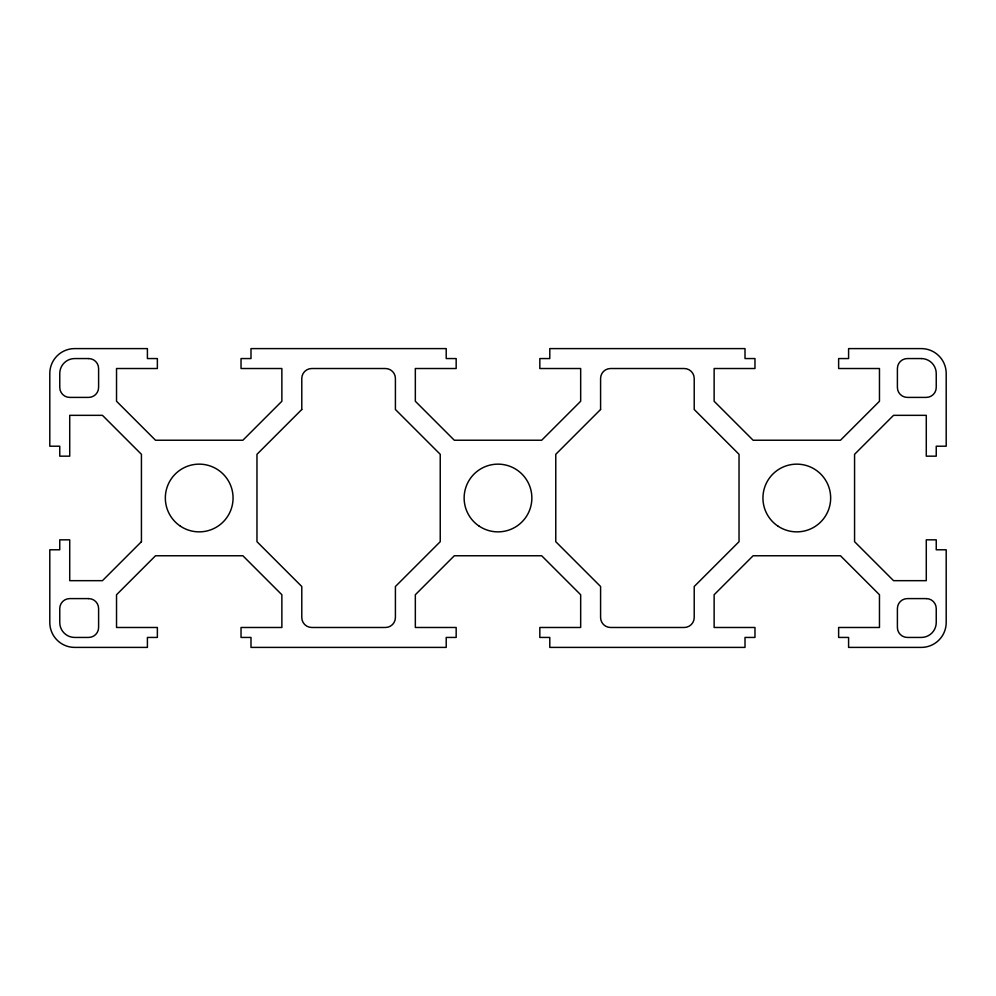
<?xml version="1.0" encoding="UTF-8"?>
<svg xmlns="http://www.w3.org/2000/svg" width="996" height="996" viewBox="0 0 996 996"><rect width="100%" height="100%" fill="white"/><g stroke="black" fill="none" stroke-linecap="round" stroke-linejoin="round"><path stroke-width="1.49" d="M141.432 541.687L102.451 580.668L69.72 580.668L69.72 539.832L59.76 539.832L59.76 549.792L49.8 549.792L49.8 622.5A24.9 24.9 0 0 0 74.7 647.4L147.408 647.4L147.408 637.44L157.368 637.44L157.368 627.48L116.532 627.48L116.532 594.749L155.513 555.768L242.887 555.768L281.868 594.749L281.868 627.48L241.032 627.48L241.032 637.44L250.992 637.44L250.992 647.4L446.208 647.4L446.208 637.44L456.168 637.44L456.168 627.48L415.332 627.48L415.332 594.749L454.313 555.768L541.687 555.768L580.668 594.749L580.668 627.48L539.832 627.48L539.832 637.44L549.792 637.44L549.792 647.4L745.008 647.4L745.008 637.44L754.968 637.44L754.968 627.48L714.132 627.48L714.132 594.749L753.113 555.768L840.487 555.768L879.468 594.749L879.468 627.48L838.632 627.48L838.632 637.44L848.592 637.44L848.592 647.4L921.3 647.4A24.9 24.9 0 0 0 946.2 622.5L946.2 549.792L936.24 549.792L936.24 539.832L926.28 539.832L926.28 580.668L893.549 580.668L854.568 541.687L854.568 454.313L893.549 415.332L926.28 415.332L926.28 456.168L936.24 456.168L936.24 446.208L946.2 446.208L946.2 373.5A24.9 24.9 0 0 0 921.3 348.6L848.592 348.6L848.592 358.56L838.632 358.56L838.632 368.52L879.468 368.52L879.468 401.251L840.487 440.232L753.113 440.232L714.132 401.251L714.132 368.52L754.968 368.52L754.968 358.56L745.008 358.56L745.008 348.6L549.792 348.6L549.792 358.56L539.832 358.56L539.832 368.52L580.668 368.52L580.668 401.251L541.687 440.232L454.313 440.232L415.332 401.251L415.332 368.52L456.168 368.52L456.168 358.56L446.208 358.56L446.208 348.6L250.992 348.6L250.992 358.56L241.032 358.56L241.032 368.52L281.868 368.52L281.868 401.251L242.887 440.232L155.513 440.232L116.532 401.251L116.532 368.52L157.368 368.52L157.368 358.56L147.408 358.56L147.408 348.6L74.7 348.6A24.9 24.9 0 0 0 49.8 373.5L49.8 446.208L59.76 446.208L59.76 456.168L69.72 456.168L69.72 415.332L102.451 415.332L141.432 454.313L141.432 541.687M301.788 409.493L256.968 454.313L256.968 541.687L301.788 586.507L301.788 617.52A9.96 9.96 0 0 0 311.748 627.48L385.452 627.48A9.96 9.96 0 0 0 395.412 617.52L395.412 586.507L440.232 541.687L440.232 454.313L395.412 409.493L395.412 378.48A9.96 9.96 0 0 0 385.452 368.52L311.748 368.52A9.96 9.96 0 0 0 301.788 378.48L301.788 409.493M600.588 409.493L555.768 454.313L555.768 541.687L600.588 586.507L600.588 617.52A9.96 9.96 0 0 0 610.548 627.48L684.252 627.48A9.96 9.96 0 0 0 694.212 617.52L694.212 586.507L739.032 541.687L739.032 454.313L694.212 409.493L694.212 378.48A9.96 9.96 0 0 0 684.252 368.52L610.548 368.52A9.96 9.96 0 0 0 600.588 378.48L600.588 409.493M88.644 358.56L74.7 358.56A14.94 14.94 0 0 0 59.76 373.5L59.76 387.444A9.96 9.96 0 0 0 69.72 397.404L88.644 397.404A9.96 9.96 0 0 0 98.604 387.444L98.604 368.52A9.96 9.96 0 0 0 88.644 358.56M921.3 358.56L907.356 358.56A9.96 9.96 0 0 0 897.396 368.52L897.396 387.444A9.96 9.96 0 0 0 907.356 397.404L926.28 397.404A9.96 9.96 0 0 0 936.24 387.444L936.24 373.5A14.94 14.94 0 0 0 921.3 358.56M88.644 598.596L69.72 598.596A9.96 9.96 0 0 0 59.76 608.556L59.76 622.5A14.94 14.94 0 0 0 74.7 637.44L88.644 637.44A9.96 9.96 0 0 0 98.604 627.48L98.604 608.556A9.96 9.96 0 0 0 88.644 598.596M926.28 598.596L907.356 598.596A9.96 9.96 0 0 0 897.396 608.556L897.396 627.48A9.96 9.96 0 0 0 907.356 637.44L921.3 637.44A14.94 14.94 0 0 0 936.24 622.5L936.24 608.556A9.96 9.96 0 0 0 926.28 598.596M180.388 526.162A33.864 33.864 0 0 0 232.989 500.216A33.864 33.864 0 0 0 184.223 467.634A33.864 33.864 0 0 0 180.388 526.162M479.188 526.162A33.864 33.864 0 0 0 531.789 500.216A33.864 33.864 0 0 0 483.023 467.634A33.864 33.864 0 0 0 479.188 526.162M777.988 526.162A33.864 33.864 0 0 0 830.589 500.216A33.864 33.864 0 0 0 781.823 467.634A33.864 33.864 0 0 0 777.988 526.162"/></g></svg>
